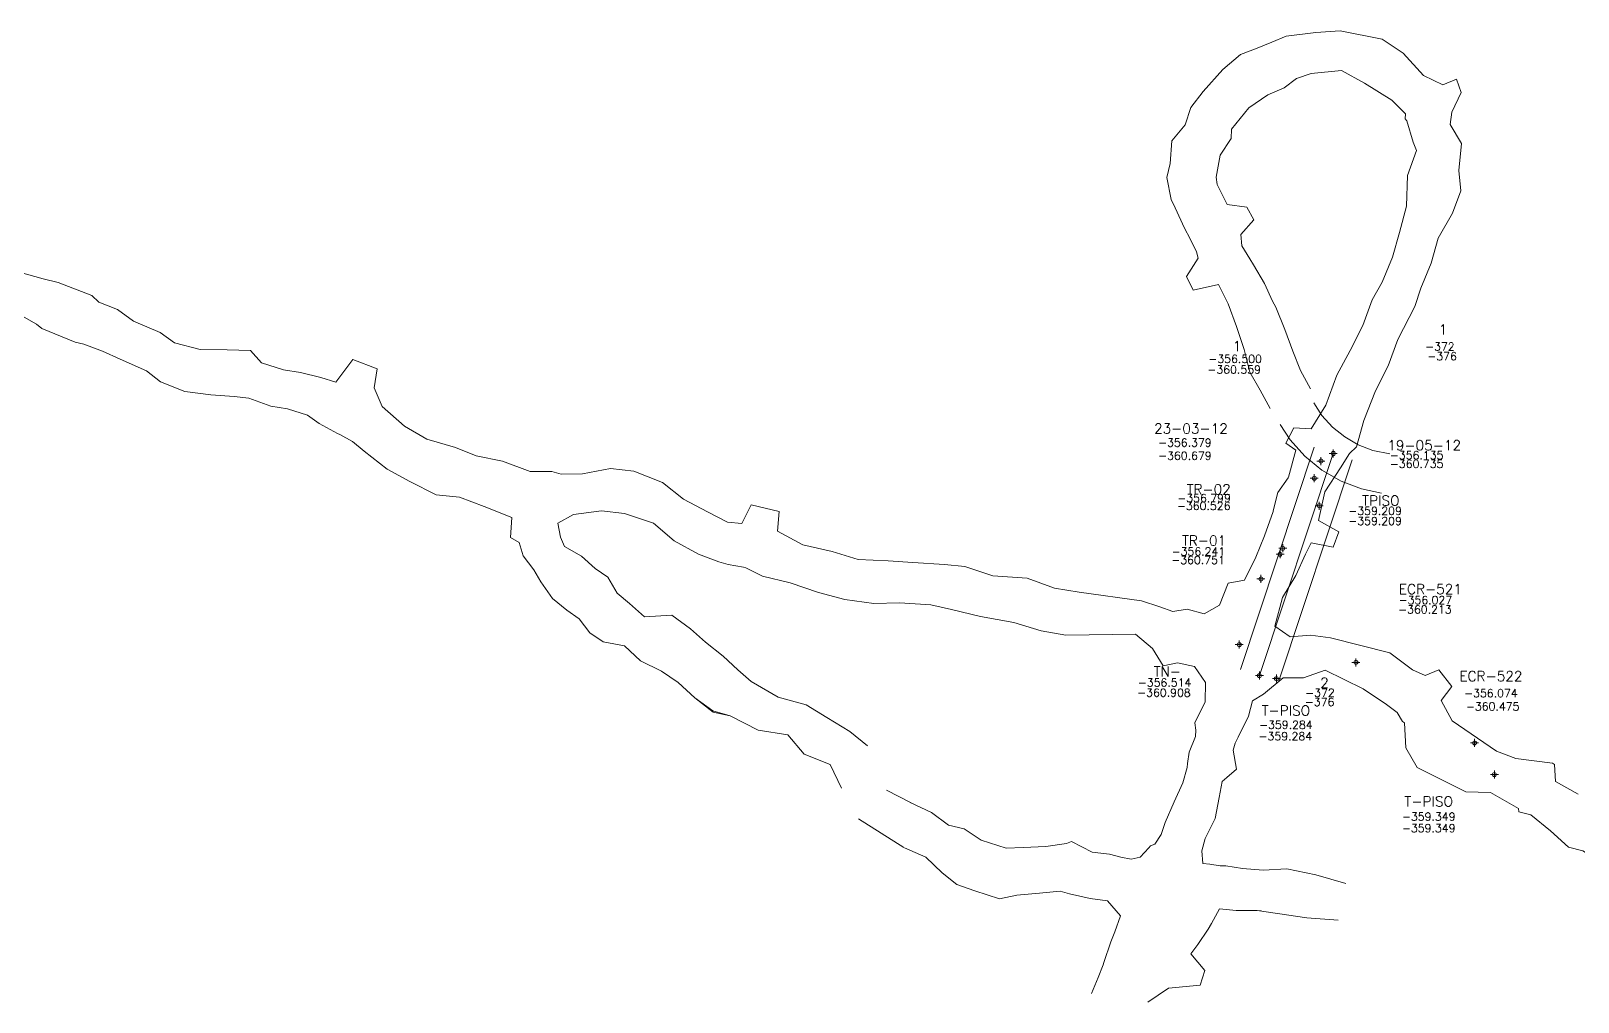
# Model space of a CAD drawing. Extents: x 0 to 99091, y -1812 to 13278.
# Drawn here: x 9378.2 to 9571.6, y 10129 to 10250.3 of the extents above; entities that cross this region are included whole.
import ezdxf
from ezdxf.enums import TextEntityAlignment as Align

# ---------------------------------------------------------------- set-up
doc = ezdxf.new("R2010")
doc.units = 0
doc.header["$MEASUREMENT"] = 0
doc.header["$PDMODE"] = 34
doc.header["$PDSIZE"] = 0.5
for name, color, linetype in [('F-440-9081-E-SCR', 154, 'Continuous'), ('F-440-9081-E-SEC-FIC', 154, 'Continuous'), ('F-440-9085-W-SCR-FIC', 6, 'Continuous'), ('F-440-9493-E-SCR', 1, 'Continuous'), ('R-370-9044-S-SCR', 86, 'Continuous')]:
    doc.layers.add(name, color=color, linetype=linetype)
doc.styles.add('ROMAND', font='ROMAND.SHX')
doc.styles.add('ROMANS', font='ROMANS.SHX', dxfattribs={"width": 2.5})

# ---------------------------------------------------------------- blocks, each defined once
blk = doc.blocks.new('F2')
at = {"lineweight": 0}
blk.add_point((0, 0), dxfattribs=at)
at = {"lineweight": 0, "style": 'ROMAND'}
for tag, height, p in [('NOMBRE', 1.25, (0.2, 6.62)), ('CIELO', 1, (0.14, 4.62)), ('PISO', 1, (0.14, 3.25))]:
    blk.add_attdef(tag, text='', height=height, dxfattribs=at).set_placement(p, align=Align.CENTER)
at = {"lineweight": 0, "style": 'ROMANS', "flags": 1}
for tag, p in [('LOCALIZACION', (-0.07, -4.93)), ('MINA', (-0.07, -3.26)), ('ESTRUCTURA', (-0.07, -6.62)), ('NIVEL', (-0.07, -8.29)), ('OBRA', (-0.07, -10.12)), ('FECHA', (-0.07, -11.79)), ('ATRAS', (-0.07, -13.48)), ('TOPOGRAFO', (2.67, -15.3))]:
    blk.add_attdef(tag, text='', height=1.25, dxfattribs=at).set_placement(p, align=Align.CENTER)

msp = doc.modelspace()

# ---------------------------------------------------------------- linework, layer by layer
at = {"color": 3, "linetype": 'Continuous', "lineweight": 0, "ltscale": 5, "flags": 128}
for points in [[(9548.0291, 10197.43741), (9545.92176, 10197.87663), (9544.09694, 10198.57401), (9542.39821, 10199.55661), (9540.87236, 10200.78995), (9539.55905, 10202.24826), (9538.53289, 10203.82267), (9538.53289, 10203.82267)], [(9547.0089, 10192.54259), (9544.51024, 10193.06337), (9541.93906, 10194.04599), (9539.55779, 10195.42339), (9537.42164, 10197.15005), (9535.58295, 10199.19174), (9534.34407, 10201.0925)]]:
    msp.add_lwpolyline(points, dxfattribs=at)
at = {"color": 0, "linetype": 'Continuous', "lineweight": 0, "ltscale": 5, "flags": 128}
for points in [[(9529.36778, 10170.52903), (9538.59778, 10198.27903)], [(9534.11222, 10168.95097), (9543.34222, 10196.70097)]]:
    msp.add_lwpolyline(points, dxfattribs=at)
at = {"color": 0, "linetype": 'Continuous', "lineweight": 0, "ltscale": 5, "elevation": -372, "flags": 128}
msp.add_lwpolyline([(9531.74, 10169.74), (9540.97, 10197.49)], dxfattribs=at)
at = {"color": 6, "linetype": 'Continuous', "lineweight": 0, "flags": 128}
for points in [[(9488.19965, 10153.86014), (9485.13541, 10155.43397)], [(9487.32418, 10148.26436), (9481.63332, 10151.84921)]]:
    msp.add_lwpolyline(points, dxfattribs=at)
at = {"layer": 'F-440-9081-E-SCR', "color": 154, "linetype": 'Continuous', "lineweight": 0}
for points in [[(9540.60933, 10174.46933, -355.42655), (9538.1268, 10174.77939, -356.35632), (9535.56251, 10174.59618, -356.58608), (9533.65442, 10175.92604, -356.81109)], [(9540.60933, 10174.46933, -360.52655), (9538.1268, 10174.77939, -360.45632), (9535.56251, 10174.59618, -360.58608), (9533.65442, 10175.92604, -360.71109)], [(9571.55801, 10154.91849, -360.82321), (9568.75943, 10156.52023, -361.07385), (9568.60105, 10158.64024, -360.95225), (9568.36121, 10158.82039, -360.94762), (9563.78198, 10159.38331, -360.58592), (9561.36288, 10160.32483, -360.34735), (9555.82617, 10164.10824, -360.244), (9554.46818, 10166.629, -360.20389), (9555.77754, 10168.39401, -360.17304), (9554.17807, 10170.47859, -360.16841), (9552.45072, 10169.77017, -370.9499), (9550.85137, 10170.47117, -370.92368), (9548.05318, 10172.57288, -360.26968), (9540.60933, 10174.46933, -360.52655)], [(9571.55801, 10154.91849, -356.82321), (9568.75943, 10156.52023, -358.07385), (9568.60105, 10158.64024, -356.65225), (9568.36121, 10158.82039, -356.64762), (9563.78198, 10159.38331, -355.98592), (9561.36288, 10160.32483, -355.64735), (9555.82617, 10164.10824, -355.644), (9554.46818, 10166.629, -355.90389), (9555.77775, 10168.39393, -355.77304), (9554.17807, 10170.47859, -355.76841), (9552.45072, 10169.77017, -354.8499), (9550.85137, 10170.47117, -355.42368), (9548.05318, 10172.57288, -355.76968), (9540.60933, 10174.46933, -355.42655)], [(9539.93899, 10170.4245, -355.42655), (9537.24391, 10169.45205, -356.35632), (9534.71233, 10169.46615, -356.58608), (9532.24834, 10167.44177, -356.81109)], [(9539.93899, 10170.4245, -360.52655), (9537.24391, 10169.45205, -360.45632), (9534.71233, 10169.46615, -360.58608), (9532.24834, 10167.44177, -360.71109)], [(9570.35309, 10148.31955, -356.96949), (9568.13481, 10150.36089, -356.82321), (9565.63652, 10152.36242, -358.07385), (9564.1569, 10152.72335, -356.65225), (9564.09722, 10153.14338, -356.64762), (9560.59901, 10155.14554, -355.98592), (9557.51929, 10155.20753, -355.64735), (9551.44207, 10158.27131, -355.644), (9550.02403, 10160.71212, -355.90389), (9549.86641, 10163.83209, -355.77304), (9549.62657, 10164.01223, -355.76841), (9548.96747, 10165.13261, -354.8499), (9547.60834, 10166.15344, -355.42368), (9544.69004, 10168.09524, -355.76968), (9539.93899, 10170.4245, -355.42655)], [(9570.35309, 10148.31955, -360.66949), (9568.13481, 10150.36089, -360.82321), (9565.63652, 10152.36242, -361.07385), (9564.1569, 10152.72335, -360.95225), (9564.09722, 10153.14338, -360.94762), (9560.59901, 10155.14554, -360.58592), (9557.51929, 10155.20753, -360.34735), (9551.44207, 10158.27131, -360.244), (9550.02403, 10160.71212, -360.20389), (9549.86641, 10163.83209, -360.17304), (9549.62657, 10164.01223, -360.16841), (9548.96747, 10165.13261, -370.9499), (9547.60834, 10166.15344, -370.92368), (9544.69004, 10168.09524, -360.26968), (9539.93899, 10170.4245, -360.52655)], [(9586.52738, 10143.96211, -360.78421), (9583.41891, 10142.39262, -360.61979), (9580.41643, 10143.51346, -360.72608), (9577.17107, 10145.0712, -360.92066), (9574.4734, 10146.38453, -360.83281), (9572.17182, 10147.84962, -360.85375), (9570.35309, 10148.31955, -360.66949)], [(9586.52738, 10143.96211, -355.78421), (9583.41891, 10142.39262, -355.81979), (9580.41643, 10143.51346, -355.42608), (9577.17107, 10145.0712, -356.02066), (9574.4734, 10146.38453, -356.03281), (9572.17182, 10147.84962, -356.35375), (9570.35309, 10148.31955, -356.96949)]]:
    msp.add_polyline3d(points, dxfattribs=at)
at = {"layer": 'F-440-9085-W-SCR-FIC', "color": 6, "linetype": 'Continuous', "lineweight": 0}
for points in [[(9488.10935, 10153.88187, -354.4146), (9490.7702, 10152.62891, -354.11747), (9492.88371, 10151.04364, -354.01984), (9494.84132, 10150.58784, -354.32189), (9496.98057, 10149.2009, -354.22426), (9500.0767, 10148.19395, -354.32755)], [(9488.10935, 10153.88187, -359.0146), (9490.7702, 10152.62891, -358.91747), (9492.88371, 10151.04364, -358.91984), (9494.84132, 10150.58784, -358.82189), (9496.98057, 10149.2009, -358.82426), (9500.0767, 10148.19395, -358.62755)], [(9487.37558, 10148.2293, -354.4146), (9490.04929, 10147.0755, -354.11747), (9492.11131, 10145.09356, -354.01984), (9493.94019, 10143.64608, -354.32189), (9496.15668, 10142.85416, -354.22426), (9499.25282, 10141.84721, -354.32755)], [(9487.37558, 10148.2293, -359.0146), (9490.04929, 10147.0755, -358.91747), (9492.11131, 10145.09356, -358.91984), (9493.94019, 10143.64608, -358.82189), (9496.15668, 10142.85416, -358.82426), (9499.25282, 10141.84721, -358.62755)], [(9500.0767, 10148.19395, -354.32755), (9502.2125, 10148.27367, -353.12206), (9505.05324, 10148.40053, -353.18607), (9507.62302, 10148.76517, -353.54323)], [(9500.0767, 10148.19395, -358.62755), (9502.2125, 10148.27367, -358.72206), (9505.05324, 10148.40053, -358.98607), (9507.62302, 10148.76517, -359.04323)], [(9507.62302, 10148.76517, -359.04323), (9508.27386, 10149.01144, -358.59879), (9510.82358, 10147.68236, -358.67213), (9513.00014, 10147.4234, -360.29926)], [(9507.62302, 10148.76517, -353.54323), (9508.27386, 10149.01144, -353.19879), (9510.82358, 10147.68236, -353.47213), (9513.00014, 10147.4234, -355.89926)], [(9513.00014, 10147.4234, -355.89926), (9514.43037, 10147.06282, -357.2737), (9515.7045, 10146.8089, -357.72876), (9516.83937, 10147.06131, -358.86443), (9517.93201, 10148.21629, -359.64041), (9518.12926, 10148.48372, -355.05271)], [(9513.00014, 10147.4234, -360.29926), (9514.43037, 10147.06282, -361.5737), (9515.7045, 10146.8089, -362.62876), (9516.83937, 10147.06131, -363.56443), (9517.93201, 10148.21629, -364.34041), (9518.12926, 10148.48372, -359.15271)], [(9532.21731, 10145.46114, -359.48343), (9529.62212, 10145.65437, -359.31719), (9527.55034, 10145.97013, -359.28292), (9526.84468, 10145.97652, -359.13817), (9525.56215, 10146.172, -359.05505), (9524.67977, 10146.27913, -359.17578)], [(9542.54372, 10143.77965, -354.31568), (9538.78884, 10144.8647, -354.76215), (9535.16873, 10145.61541, -355.1165), (9532.21731, 10145.46114, -355.08343)], [(9542.54372, 10143.77965, -359.01568), (9538.78884, 10144.8647, -359.96215), (9535.16873, 10145.61541, -359.9165), (9532.21731, 10145.46114, -359.48343)], [(9499.25282, 10141.84721, -354.32755), (9501.42205, 10142.32597, -353.12206), (9504.27596, 10142.55196, -353.18607), (9506.83257, 10142.81746, -353.54323)], [(9499.25282, 10141.84721, -358.62755), (9501.42205, 10142.32597, -358.72206), (9504.27596, 10142.55196, -358.98607), (9506.83257, 10142.81746, -359.04323)], [(9506.83257, 10142.81746, -359.04323), (9508.02263, 10142.48627, -358.59879), (9510.60043, 10141.88665, -358.67213), (9512.75575, 10141.62855, -360.29926)], [(9506.83257, 10142.81746, -353.54323), (9508.02263, 10142.48627, -353.19879), (9510.60043, 10141.88665, -353.47213), (9512.75575, 10141.62855, -355.89926)], [(9512.75575, 10141.62855, -355.89926), (9514.37489, 10139.72955, -353.36137)], [(9512.75575, 10141.62855, -360.29926), (9514.37489, 10139.72955, -358.06137)], [(9517.79199, 10128.96853, -352.71079), (9520.37984, 10130.68222, -352.96826), (9524.33664, 10131.07914, -353.17669), (9524.91033, 10132.91764, -353.21347), (9523.15891, 10134.97695, -353.34451), (9524.04538, 10136.1469, -353.1039), (9525.34808, 10138.05652, -353.36137), (9525.76432, 10138.7962, -353.45945), (9525.76432, 10138.7962, -353.45945), (9526.73672, 10140.63178, -354.88292)], [(9517.79199, 10128.96853, -356.71079), (9520.37984, 10130.68222, -357.06826), (9524.33664, 10131.07914, -357.27669), (9524.91057, 10132.91746, -357.31347), (9523.15891, 10134.97695, -357.84451), (9524.04538, 10136.1469, -357.8039), (9525.34808, 10138.05652, -358.06137), (9525.76432, 10138.7962, -358.15945), (9525.76432, 10138.7962, -358.15945), (9526.73672, 10140.63178, -359.28292)], [(9531.44889, 10140.41936, -355.08343), (9528.82356, 10140.41487, -354.71719), (9526.73672, 10140.63178, -354.88292)], [(9531.93846, 10140.3724, -359.51489), (9531.44889, 10140.41936, -359.48343), (9528.82356, 10140.41487, -359.31719), (9526.73672, 10140.63178, -359.28292)], [(9510.7731, 10130.03867, -356.71079), (9511.58152, 10132.02366, -357.06826), (9512.23125, 10133.63127, -357.27669), (9512.27612, 10133.9256, -357.31347), (9513.17429, 10136.49926, -357.84451), (9513.66533, 10137.72949, -357.8039), (9514.37489, 10139.72955, -358.06137)], [(9510.7731, 10130.03867, -352.71079), (9511.58152, 10132.02366, -352.96826), (9512.23125, 10133.63127, -353.17669), (9512.27612, 10133.9256, -353.21347), (9513.17429, 10136.49926, -353.34451), (9513.66533, 10137.72949, -353.1039), (9514.37489, 10139.72955, -353.36137)], [(9541.58938, 10139.17757, -359.01568), (9537.67206, 10139.47927, -359.96215), (9534.01133, 10140.03415, -359.9165), (9531.44889, 10140.41936, -359.48343)], [(9541.58938, 10139.17757, -354.31568), (9537.67206, 10139.47927, -354.76215), (9534.01133, 10140.03415, -355.1165), (9531.44889, 10140.41936, -355.08343)]]:
    msp.add_polyline3d(points, dxfattribs=at)
at = {"layer": 'F-440-9493-E-SCR', "color": 1, "linetype": 'Continuous', "lineweight": 0}
for points in [[(9381.63463, 10218.85799, -354.99755), (9379.73659, 10219.298, -355.52228), (9376.92599, 10220.11412, -355.15549), (9374.4292, 10221.69279, -355.39331), (9372.05776, 10222.74775, -355.43573), (9368.73807, 10223.5374, -355.65742), (9365.67164, 10223.98673, -355.98602), (9362.07906, 10223.60354, -355.60541), (9357.92196, 10223.50521, -355.21098), (9354.23046, 10223.13652, -354.92807)], [(9381.63463, 10218.85799, -360.09755), (9379.73659, 10219.298, -360.02228), (9376.92599, 10220.11412, -360.15549), (9374.4292, 10221.69279, -360.29331), (9372.05776, 10222.74775, -360.23573), (9368.73807, 10223.5374, -360.25742), (9365.67164, 10223.98673, -360.28602), (9362.07906, 10223.60354, -360.10541), (9357.92196, 10223.50521, -360.01098), (9354.23046, 10223.13652, -359.92807)], [(9379.57863, 10213.11492, -354.99755), (9378.91019, 10213.65823, -355.52228), (9376.20107, 10215.16695, -355.15549), (9373.5883, 10215.95407, -355.39331), (9371.27485, 10217.40481, -355.43573), (9367.98416, 10218.39234, -355.65742), (9364.85974, 10218.44589, -355.98602), (9361.28165, 10218.16165, -355.60541), (9357.08106, 10217.76649, -355.21098), (9354.30526, 10217.90037, -355.2229)], [(9379.57863, 10213.11492, -360.09755), (9378.91019, 10213.65823, -360.02228), (9376.20107, 10215.16695, -360.15549), (9373.5883, 10215.95407, -360.29331), (9371.27485, 10217.40481, -360.23573), (9367.98416, 10218.39234, -360.25742), (9364.85974, 10218.44589, -360.28602), (9361.28165, 10218.16165, -360.10541), (9357.08106, 10217.76649, -360.01098), (9354.30526, 10217.90037, -360.0229)], [(9416.33459, 10206.41513, -356.38499), (9414.45875, 10207.00088, -356.21887), (9411.90977, 10207.59476, -356.12474), (9409.79784, 10207.92597, -355.82947), (9407.03382, 10208.80925, -355.23601), (9405.6762, 10210.35743, -355.44007), (9402.7367, 10210.45382, -355.24638), (9399.35319, 10210.49674, -354.85359), (9396.14518, 10211.32655, -355.46103), (9394.37029, 10212.59924, -355.56577), (9391.04835, 10214.00091, -355.37388), (9389.02472, 10215.46886, -355.77929), (9386.70472, 10216.40563, -355.98493), (9385.83761, 10217.24713, -355.58741), (9381.63463, 10218.85799, -354.99755)], [(9416.33459, 10206.41513, -360.48499), (9414.45875, 10207.00088, -360.21887), (9411.90977, 10207.59476, -360.22474), (9409.79784, 10207.92597, -360.32947), (9407.03382, 10208.80925, -360.23601), (9405.6762, 10210.35743, -360.34007), (9402.7367, 10210.45382, -360.24638), (9399.35319, 10210.49674, -360.15359), (9396.14518, 10211.32655, -360.06103), (9394.37029, 10212.59924, -360.06577), (9391.04835, 10214.00091, -360.17388), (9389.02472, 10215.46886, -360.17929), (9386.70472, 10216.40563, -360.18493), (9385.83761, 10217.24713, -360.18741), (9381.63463, 10218.85799, -360.09755)], [(9414.2465, 10201.21899, -356.38499), (9412.77351, 10202.29345, -356.21887), (9410.29194, 10203.07562, -356.12474), (9408.18, 10203.40683, -355.82947), (9405.4497, 10204.38426, -355.23601), (9403.62021, 10204.61435, -355.44007), (9400.71441, 10204.8049, -355.24638), (9397.46572, 10205.22441, -354.85359), (9394.39253, 10206.43081, -355.46103), (9392.65134, 10207.79765, -355.56577), (9389.36311, 10209.29347, -355.37388), (9387.17096, 10210.29068, -355.77929), (9384.81724, 10211.1333, -355.98493), (9383.74791, 10211.40991, -355.58741), (9379.57863, 10213.11492, -354.99755)], [(9414.2465, 10201.21899, -360.48499), (9412.77351, 10202.29345, -360.21887), (9410.29194, 10203.07562, -360.22474), (9408.18, 10203.40683, -360.32947), (9405.4497, 10204.38426, -360.23601), (9403.62021, 10204.61435, -360.34007), (9400.71441, 10204.8049, -360.24638), (9397.46572, 10205.22441, -360.15359), (9394.39253, 10206.43081, -360.06103), (9392.65134, 10207.79765, -360.06577), (9389.36311, 10209.29347, -360.17388), (9387.17096, 10210.29068, -360.17929), (9384.81724, 10211.1333, -360.18493), (9383.74791, 10211.40991, -360.18741), (9379.57863, 10213.11492, -360.09755)], [(9447.14097, 10194.94312, -360.96245), (9447.14097, 10194.94312, -360.96245), (9444.46481, 10194.89531, -361.01475), (9443.59251, 10195.13808, -361.00202), (9443.31418, 10195.24993, -360.99778), (9440.62183, 10195.25414, -360.86244), (9437.15172, 10196.54085, -360.81014), (9433.86629, 10197.21448, -360.76348), (9431.26848, 10198.25842, -360.7239), (9427.68651, 10199.26677, -360.5716), (9424.90403, 10200.92378, -360.72636), (9422.10421, 10203.34217, -360.67688), (9421.10537, 10205.68347, -360.65143), (9421.49975, 10208.05401, -360.62599), (9418.46473, 10209.22398, -360.62175), (9416.33459, 10206.41513, -360.48499)], [(9447.14097, 10194.94312, -356.76245), (9447.14097, 10194.94312, -356.76245), (9444.46481, 10194.89531, -356.51475), (9443.59251, 10195.13808, -356.60202), (9443.31418, 10195.24993, -356.59778), (9440.62183, 10195.25414, -356.56244), (9437.15172, 10196.54085, -356.31014), (9433.86629, 10197.21448, -355.96348), (9431.26848, 10198.25842, -356.2239), (9427.68651, 10199.26677, -356.4716), (9424.90403, 10200.92378, -356.52636), (9422.10421, 10203.34217, -356.47688), (9421.10537, 10205.68347, -356.25143), (9421.49975, 10208.05401, -355.92599), (9418.46473, 10209.22385, -355.92175), (9416.33459, 10206.41513, -356.38499)], [(9438.16313, 10186.98971, -360.99778), (9438.16313, 10186.98971, -360.99778), (9438.31001, 10189.50127, -360.86244), (9434.87719, 10190.88077, -360.81014), (9431.7782, 10192.01834, -360.76348), (9428.88209, 10192.31998, -360.7239), (9425.56113, 10193.97784, -360.5716), (9422.74136, 10195.54207, -360.72636), (9419.86697, 10197.77488, -360.67688), (9418.42067, 10199.00272, -360.65143), (9416.82523, 10199.8594, -360.62599), (9416.54689, 10199.97125, -360.62175), (9414.2465, 10201.21899, -360.48499)], [(9438.16313, 10186.98961, -356.59778), (9438.16313, 10186.98961, -356.59778), (9438.31001, 10189.50127, -356.56244), (9434.87719, 10190.88077, -356.31014), (9431.7782, 10192.01834, -355.96348), (9428.88209, 10192.31998, -356.2239), (9425.56113, 10193.97784, -356.4716), (9422.74136, 10195.54207, -356.52636), (9419.86697, 10197.77488, -356.47688), (9418.42067, 10199.00272, -356.25143), (9416.82523, 10199.8594, -355.92599), (9416.54689, 10199.97125, -355.92175), (9414.2465, 10201.21899, -356.38499)], [(9467.07845, 10188.72622, -360.48718), (9465.27304, 10188.92416, -360.76705), (9462.78534, 10190.18565, -360.8664), (9459.75433, 10191.77088, -360.8656), (9457.14474, 10193.87803, -360.86487), (9453.56112, 10195.27719, -360.96395), (9450.66409, 10195.60463, -360.96325), (9447.14097, 10194.94312, -360.96245), (9447.14097, 10194.94312, -360.96245)], [(9467.07845, 10188.72622, -356.08718), (9465.27304, 10188.92416, -356.06705), (9462.78534, 10190.18565, -356.6664), (9459.75433, 10191.77088, -356.6656), (9457.14474, 10193.87803, -356.66487), (9453.56112, 10195.27719, -356.46395), (9450.66409, 10195.60463, -357.16325), (9447.14097, 10194.94312, -356.76245), (9447.14097, 10194.94312, -356.76245)], [(9492.36558, 10183.61625, -356.66465), (9488.445, 10183.87704, -356.59768), (9485.34646, 10184.07294, -356.62376), (9481.61549, 10184.2701, -356.75505), (9478.36044, 10185.25689, -356.38461), (9474.67814, 10186.0706, -356.01721), (9474.67814, 10186.0706, -356.01721), (9471.50357, 10187.76873, -355.74806), (9471.707, 10190.22462, -356.06806), (9468.2252, 10191.09392, -356.07066), (9467.07845, 10188.72622, -356.08718)], [(9492.36558, 10183.61625, -360.76465), (9488.445, 10183.87704, -360.69768), (9485.34646, 10184.07294, -360.62376), (9481.61549, 10184.2701, -360.75505), (9478.36044, 10185.25689, -360.68461), (9474.67814, 10186.0706, -360.71721), (9474.67814, 10186.0706, -360.71721), (9471.50357, 10187.76873, -360.64806), (9471.70685, 10190.22478, -360.46806), (9468.22525, 10191.09388, -360.47066), (9467.07845, 10188.72622, -360.48718)], [(9465.36057, 10183.60676, -360.48718), (9464.18183, 10183.94226, -360.76705), (9461.62994, 10184.9107, -360.8664), (9458.62033, 10186.59362, -360.8656), (9456.03214, 10188.79845, -360.86487), (9452.40573, 10190.00224, -360.96395), (9449.5087, 10190.32968, -360.96325), (9446.02836, 10189.86354, -360.96245), (9444.07373, 10188.8007, -360.91223)], [(9465.36057, 10183.60676, -356.08718), (9464.18183, 10183.94226, -356.06705), (9461.62994, 10184.9107, -356.6664), (9458.62033, 10186.59362, -356.6656), (9456.03214, 10188.79845, -356.66487), (9452.40573, 10190.00224, -356.46395), (9449.5087, 10190.32968, -357.16325), (9446.02836, 10189.86354, -356.76245), (9444.07373, 10188.8007, -357.11223)], [(9444.91307, 10185.85532, -360.63924), (9444.38929, 10187.05929, -360.90116), (9444.07373, 10188.8007, -360.91223), (9444.07373, 10188.8007, -360.91223)], [(9444.91307, 10185.85532, -356.73924), (9444.38929, 10187.05929, -356.70116), (9444.07373, 10188.8007, -357.11223), (9444.07373, 10188.8007, -357.11223)], [(9441.92278, 10181.47946, -360.63924), (9441.08694, 10182.94089, -361.01625), (9439.74301, 10184.72431, -360.90116), (9439.24875, 10186.37592, -360.91223), (9438.16313, 10186.98971, -360.99778)], [(9441.92278, 10181.47946, -356.73924), (9441.08694, 10182.94089, -356.51625), (9439.74301, 10184.72431, -356.70116), (9439.24875, 10186.37592, -357.11223), (9438.16313, 10186.98961, -356.59778)], [(9466.54469, 10170.47735, -356.65611), (9464.73366, 10172.1896, -356.73829), (9462.53714, 10173.93285, -356.3662), (9460.64447, 10175.58958, -356.6804), (9458.30905, 10177.30663, -356.91288), (9454.89734, 10177.09456, -356.63623), (9453.00467, 10178.7513, -356.05043), (9451.46796, 10180.04366, -356.1418), (9450.30015, 10182.05289, -356.13773), (9448.73308, 10183.12376, -356.02453), (9447.00537, 10184.66776, -356.1296), (9444.91307, 10185.85532, -356.73924)], [(9466.54469, 10170.47735, -360.95611), (9464.73366, 10172.1896, -361.13829), (9462.53714, 10173.93285, -361.1662), (9460.64447, 10175.58958, -361.1804), (9458.30905, 10177.30663, -361.11288), (9454.89734, 10177.09456, -361.23623), (9453.00467, 10178.7513, -361.15043), (9451.46796, 10180.04366, -361.0418), (9450.30015, 10182.05289, -361.23773), (9448.73308, 10183.12376, -360.92453), (9447.00537, 10184.66776, -360.7296), (9444.91307, 10185.85532, -360.63924)], [(9490.67951, 10178.59159, -356.66465), (9486.75893, 10178.85238, -356.59768), (9483.56496, 10178.76387, -356.62376), (9479.92942, 10179.24545, -356.75505), (9476.64255, 10180.13743, -356.38461), (9473.08751, 10181.33035, -356.01721), (9473.08751, 10181.33035, -356.01721), (9469.62662, 10182.17524, -355.74806), (9467.54163, 10183.19132, -356.06806), (9467.25723, 10183.28676, -356.07066), (9465.36057, 10183.60676, -356.08718)], [(9490.67951, 10178.59159, -360.76465), (9486.75893, 10178.85238, -360.69768), (9483.56496, 10178.76387, -360.62376), (9479.92942, 10179.24545, -360.75505), (9476.64255, 10180.13743, -360.68461), (9473.08751, 10181.33035, -360.71721), (9473.08751, 10181.33035, -360.71721), (9469.62662, 10182.17524, -360.64806), (9467.54163, 10183.19132, -360.46806), (9467.25723, 10183.28676, -360.47066), (9465.36057, 10183.60676, -360.48718)], [(9516.9916, 10179.07475, -356.42174), (9509.19628, 10180.15397, -355.90696), (9506.11491, 10180.67812, -356.42747), (9502.7309, 10181.92227, -355.9513), (9498.42217, 10182.19438, -355.97909), (9494.91329, 10183.37215, -356.40358), (9492.36558, 10183.61625, -356.66465)], [(9516.9916, 10179.07475, -360.72174), (9509.19628, 10180.15397, -360.50696), (9506.11491, 10180.67812, -360.82747), (9502.7309, 10181.92227, -360.8513), (9498.42217, 10182.19438, -360.77909), (9494.91329, 10183.37215, -360.60358), (9492.36558, 10183.61625, -360.76465)], [(9463.45817, 10165.18848, -356.40581), (9461.17917, 10166.9881, -356.73829), (9459.09549, 10168.89648, -356.3662), (9457.03356, 10170.30552, -356.6804), (9454.41604, 10171.60975, -356.91288), (9452.41483, 10173.46177, -356.63623), (9449.73228, 10173.96262, -356.05043), (9448.08273, 10175.08985, -356.1418), (9446.74565, 10176.85139, -356.13773), (9445.17859, 10177.92226, -356.02453), (9443.39445, 10179.38371, -356.1296), (9441.92278, 10181.47946, -356.73924)], [(9463.42611, 10165.35149, -360.95611), (9461.17917, 10166.9881, -361.13829), (9459.09549, 10168.89648, -361.1662), (9457.03356, 10170.30552, -361.1804), (9454.41604, 10171.60975, -361.11288), (9452.41483, 10173.46177, -361.23623), (9449.73228, 10173.96262, -361.15043), (9448.08273, 10175.08985, -361.0418), (9446.74565, 10176.85139, -361.23773), (9445.17859, 10177.92226, -360.92453), (9443.39445, 10179.38371, -360.7296), (9441.92278, 10181.47946, -360.63924)], [(9516.24686, 10174.94131, -356.42174), (9507.55841, 10174.79885, -355.90696), (9504.47704, 10175.323, -356.42747), (9501.03454, 10176.37589, -355.9513), (9496.87204, 10177.12613, -355.97909), (9493.27542, 10178.01702, -356.40358), (9490.67951, 10178.59159, -356.66465)], [(9516.24686, 10174.94131, -360.72174), (9507.55841, 10174.79885, -360.50696), (9504.47704, 10175.323, -360.82747), (9501.03454, 10176.37589, -360.8513), (9496.87204, 10177.12613, -360.77909), (9493.27542, 10178.01702, -360.60358), (9490.67951, 10178.59159, -360.76465)], [(9516.9916, 10179.07475, -356.42174), (9519.30035, 10178.35395, -356.3101), (9520.92019, 10177.75727, -356.60186), (9522.69962, 10178.04632, -356.59362), (9524.82927, 10177.4594, -356.58295), (9526.75056, 10178.53577, -356.67471)], [(9516.9916, 10179.07475, -360.72174), (9519.30035, 10178.35395, -361.0101), (9520.92019, 10177.75727, -360.70186), (9522.69962, 10178.04632, -360.99362), (9524.82927, 10177.4594, -360.98295), (9526.75056, 10178.53577, -360.97471)], [(9516.24686, 10174.94131, -356.42174), (9518.36056, 10173.13794, -356.3101), (9519.6967, 10170.96661, -356.60186), (9521.49386, 10171.35408, -356.59362), (9523.64124, 10170.86557, -356.58295), (9525.01284, 10168.89107, -356.67471)], [(9516.24686, 10174.94131, -360.72174), (9518.36056, 10173.13794, -361.0101), (9519.6967, 10170.96661, -360.70186), (9521.49386, 10171.35408, -360.99362), (9523.64124, 10170.86557, -360.98295), (9525.01284, 10168.89107, -360.97471)], [(9482.75552, 10160.96585, -355.03637), (9480.57227, 10162.76235, -355.41378), (9477.66872, 10164.52887, -356.60777), (9475.10677, 10166.08756, -356.99071), (9471.59806, 10167.05172, -356.38747), (9468.21555, 10168.99259, -357.19529), (9466.54469, 10170.47735, -356.65611)], [(9482.75552, 10160.96585, -359.83637), (9480.57227, 10162.76235, -359.71378), (9477.66872, 10164.52887, -360.90777), (9475.10677, 10166.08756, -360.59071), (9471.59806, 10167.05172, -360.78747), (9468.21555, 10168.99259, -360.99529), (9466.54469, 10170.47735, -360.95611)], [(9479.533, 10155.66912, -359.83637), (9478.07741, 10158.66166, -359.71378), (9474.86201, 10159.91559, -360.90777), (9472.81982, 10162.32859, -360.59071), (9469.1032, 10162.95103, -360.78747), (9465.61674, 10164.72103, -360.99529), (9463.42611, 10165.35149, -360.95611)], [(9479.533, 10155.66912, -355.03637), (9478.07741, 10158.66166, -355.41378), (9474.86201, 10159.91559, -356.60777), (9472.81982, 10162.32859, -356.99071), (9469.1032, 10162.95103, -356.38747), (9465.61674, 10164.72103, -357.19529), (9463.45817, 10165.18848, -356.40581)]]:
    msp.add_polyline3d(points, dxfattribs=at)
at = {"layer": 'R-370-9044-S-SCR', "color": 86, "linetype": 'Continuous', "lineweight": 0, "flags": 128}
for elevation in [-369.20222, -373.50222]:
    msp.add_lwpolyline([(9520.72922, 10229.22074), (9521.19228, 10228.17509)], dxfattribs=dict(at, elevation=elevation))
at = {"layer": 'R-370-9044-S-SCR', "color": 86, "linetype": 'Continuous', "lineweight": 0}
for points in [[(9524.72492, 10242.71824, -367.5336), (9524.72492, 10242.71824, -367.5336), (9527.16101, 10245.46065, -369.63231), (9529.38924, 10247.33219, -368.8222), (9531.44766, 10248.12247, -367.99857), (9533.29538, 10248.89084, -367.14656), (9535.0658, 10249.60685, -366.43036), (9538.80213, 10250.08425, -365.24119), (9541.82202, 10250.27292, -364.68958)], [(9524.72492, 10242.71824, -372.1336), (9524.72492, 10242.71824, -372.1336), (9527.16101, 10245.46065, -374.03231), (9529.38924, 10247.33219, -372.9222), (9531.44766, 10248.12247, -372.09857), (9533.29538, 10248.89084, -371.34656), (9535.0658, 10249.60685, -370.53036), (9538.80213, 10250.08425, -369.44119), (9541.82202, 10250.27292, -368.78958)], [(9541.82202, 10250.27292, -364.68958), (9547.07509, 10249.25242, -364.41157), (9549.69194, 10247.50143, -364.01814), (9552.24173, 10244.69244, -363.84646), (9554.65173, 10243.53623, -363.21172), (9556.38029, 10244.24312, -363.06281), (9556.93672, 10242.56641, -363.03347), (9555.77119, 10240.12504, -363.17916), (9555.57017, 10238.58621, -363.07157), (9556.97599, 10236.2285, -362.70509)], [(9541.82202, 10250.27292, -368.78958), (9547.07509, 10249.25242, -368.61157), (9549.69194, 10247.50143, -368.51814), (9552.24173, 10244.69244, -367.94646), (9554.65173, 10243.53623, -367.81172), (9556.38029, 10244.24312, -367.46281), (9556.93672, 10242.56638, -367.43347), (9555.77119, 10240.12504, -367.17916), (9555.57017, 10238.58621, -367.27157), (9556.97599, 10236.2285, -366.40509)], [(9528.26866, 10237.99793, -370.78566), (9528.26866, 10237.99793, -370.78566), (9530.41356, 10240.65848, -369.63231), (9532.81003, 10242.28162, -368.8222), (9534.81237, 10243.15471, -367.99857), (9536.3797, 10244.33705, -367.14656), (9538.2062, 10244.97026, -366.43036), (9542.01092, 10245.33908, -364.41157), (9542.01092, 10245.33908, -364.41157)], [(9528.26866, 10237.99793, -375.38566), (9528.26866, 10237.99793, -375.38566), (9530.41356, 10240.65848, -374.03231), (9532.81003, 10242.28162, -372.9222), (9534.81237, 10243.15471, -372.09857), (9536.3797, 10244.33705, -371.34656), (9538.2062, 10244.97026, -370.53036), (9542.01092, 10245.33908, -368.61157), (9542.01092, 10245.33908, -368.61157)], [(9542.01092, 10245.33908, -364.41157), (9542.01092, 10245.33908, -364.41157), (9544.86516, 10243.77153, -364.01814), (9548.28535, 10241.63514, -363.84646), (9549.9832, 10239.92862, -363.21172), (9549.97095, 10239.2903, -363.06281), (9550.15351, 10239.05405, -363.03347), (9550.94441, 10236.39514, -363.17916), (9551.3764, 10235.34547, -363.07157), (9550.25618, 10232.21592, -363.19552)], [(9542.01092, 10245.33908, -368.61157), (9542.01092, 10245.33908, -368.61157), (9544.86516, 10243.77153, -368.51814), (9548.28535, 10241.63514, -367.94646), (9549.9832, 10239.92862, -367.81172), (9549.97095, 10239.2903, -367.46281), (9550.15351, 10239.05405, -367.43347), (9550.94441, 10236.39514, -367.17916), (9551.3764, 10235.34547, -367.27157), (9550.25618, 10232.21592, -367.09552)], [(9520.72922, 10229.22074, -369.20222), (9520.18617, 10231.96607, -369.27324), (9520.59678, 10233.70541, -368.83637), (9520.80934, 10236.5372, -369.26791), (9522.44354, 10238.53462, -368.55209), (9523.18661, 10240.69245, -368.04942), (9524.72492, 10242.71824, -367.5336)], [(9520.72922, 10229.22074, -373.50222), (9520.18617, 10231.96607, -373.37324), (9520.59678, 10233.70541, -373.23637), (9520.80934, 10236.5372, -372.96791), (9522.44354, 10238.53462, -372.75209), (9523.18661, 10240.69245, -372.44942), (9524.72492, 10242.71824, -372.1336)], [(9526.43896, 10231.08583, -369.3087), (9526.43896, 10231.08583, -369.3087), (9526.34998, 10232.00228, -368.83637), (9526.8502, 10234.74891, -369.26791), (9528.19674, 10236.83148, -368.55209), (9528.26866, 10237.99793, -370.78566), (9528.26866, 10237.99793, -370.78566)], [(9526.43896, 10231.08583, -373.5087), (9526.43896, 10231.08583, -373.5087), (9526.34998, 10232.00228, -373.23637), (9526.8502, 10234.74891, -372.96791), (9528.19674, 10236.83148, -372.75209), (9528.26866, 10237.99793, -375.38566), (9528.26866, 10237.99793, -375.38566)], [(9556.97599, 10236.2285, -362.70509), (9556.66994, 10232.84836, -362.72053), (9556.89282, 10230.2956, -362.3113), (9555.86976, 10227.52713, -361.8686), (9554.08039, 10224.37005, -361.88404), (9553.21065, 10221.27621, -360.91623), (9551.93054, 10218.14331, -360.64004), (9551.17935, 10215.8378, -360.73918)], [(9556.97599, 10236.2285, -366.40509), (9556.66994, 10232.84836, -366.32053), (9556.89282, 10230.2956, -366.2113), (9555.86976, 10227.52713, -365.8686), (9554.08039, 10224.37005, -365.48404), (9553.21065, 10221.27621, -364.81623), (9551.93054, 10218.14331, -364.84004), (9551.17935, 10215.8378, -364.53918)], [(9550.25618, 10232.21592, -363.19552), (9550.13424, 10228.38962, -361.8686), (9549.23487, 10225.0987, -361.88404), (9548.36513, 10222.00486, -360.91623), (9547.08502, 10218.87196, -360.64004), (9545.83274, 10216.67821, -360.19613)], [(9550.25618, 10232.21592, -367.09552), (9550.13424, 10228.38962, -365.8686), (9549.23487, 10225.0987, -365.48404), (9548.36513, 10222.00486, -364.81623), (9547.08502, 10218.87196, -364.84004), (9545.83274, 10216.67821, -364.29613)], [(9533.80698, 10215.77003, -370.5054), (9533.80698, 10215.77003, -370.5054), (9533.36788, 10216.53492, -370.29522), (9532.37953, 10218.72871, -369.99288), (9530.98345, 10221.03906, -370.17775), (9530.54724, 10221.82534, -369.93937), (9529.5389, 10223.43677, -369.95836), (9529.43348, 10224.86359, -369.50292), (9531.05696, 10226.67829, -369.46881), (9530.18454, 10228.25086, -369.39206), (9527.70862, 10228.59109, -369.52809), (9526.43896, 10231.08583, -369.3087)], [(9533.80698, 10215.77003, -374.7054), (9533.80698, 10215.77003, -374.7054), (9533.36788, 10216.53492, -374.49522), (9532.37953, 10218.72871, -374.39288), (9530.98345, 10221.03906, -374.17775), (9530.54724, 10221.82534, -374.13937), (9529.5389, 10223.43677, -374.05836), (9529.43348, 10224.86359, -374.10292), (9531.05696, 10226.67829, -374.16881), (9530.18454, 10228.25086, -373.79206), (9527.70862, 10228.59109, -373.82809), (9526.43896, 10231.08583, -373.5087)], [(9528.86384, 10213.35853, -370.5054), (9528.86384, 10213.35853, -370.5054), (9528.86384, 10213.35853, -370.5054), (9527.83241, 10216.20608, -369.99288), (9526.61122, 10218.61345, -370.17775), (9523.46422, 10217.89585, -369.93937), (9522.63077, 10219.6043, -369.95836), (9524.09936, 10221.90434, -369.50292), (9523.8865, 10222.70029, -369.46881), (9523.10152, 10224.32137, -369.39206), (9522.3745, 10225.63185, -369.52809), (9521.19228, 10228.17509, -369.3087)], [(9528.86384, 10213.35853, -374.7054), (9528.86384, 10213.35853, -374.7054), (9528.86384, 10213.35853, -374.7054), (9527.83241, 10216.20608, -374.39288), (9526.61122, 10218.61345, -374.17775), (9523.46422, 10217.89585, -374.13937), (9522.63077, 10219.6043, -374.05836), (9524.09936, 10221.90434, -374.10292), (9523.8865, 10222.70029, -374.16881), (9523.10152, 10224.32137, -373.79206), (9522.3745, 10225.63185, -373.82809), (9521.19228, 10228.17509, -373.5087)], [(9545.83274, 10216.67821, -360.19613), (9544.66541, 10213.48855, -359.21338), (9543.0896, 10210.35463, -359.42526), (9541.42092, 10207.25784, -359.33714), (9540.03121, 10203.51184, -359.12214), (9538.21389, 10200.58201, -357.93939), (9536.04858, 10200.69549, -358.08026), (9535.05034, 10198.79264, -358.02425)], [(9545.83274, 10216.67821, -364.29613), (9544.66541, 10213.48855, -364.01338), (9543.0896, 10210.35463, -363.22526), (9541.42092, 10207.25784, -363.03714), (9540.03121, 10203.51184, -362.82214), (9538.21389, 10200.58201, -362.63939), (9536.05719, 10200.69549, -362.58026), (9535.05034, 10198.79264, -362.55701)], [(9538.10965, 10205.58187, -372.32724), (9536.88563, 10207.86282, -371.96446), (9535.93124, 10210.27531, -371.50169), (9534.93586, 10212.99988, -370.9086), (9533.80698, 10215.77003, -370.5054)], [(9538.10965, 10205.58187, -375.82724), (9536.88563, 10207.86282, -375.66446), (9535.93124, 10210.27531, -375.30169), (9534.93586, 10212.99988, -374.9086), (9533.80698, 10215.77003, -374.7054)], [(9551.17935, 10215.8378, -360.73918), (9549.02965, 10211.74401, -359.21338), (9547.82526, 10208.46162, -359.42526), (9546.24944, 10205.32771, -359.33714), (9544.76688, 10201.61883, -359.12214), (9543.87812, 10198.31782, -357.93939), (9543.00613, 10197.48346, -358.08026), (9541.85636, 10195.68478, -357.56739), (9539.90912, 10192.69933, -357.47927), (9539.13195, 10189.13864, -357.88577), (9541.67652, 10187.69133, -358.06427), (9540.9407, 10185.78392, -356.34806)], [(9551.17935, 10215.8378, -364.53918), (9549.02965, 10211.74401, -364.01338), (9547.82526, 10208.46162, -363.22526), (9546.24944, 10205.32771, -363.03714), (9544.76688, 10201.61883, -362.82214), (9543.87812, 10198.31782, -362.63939), (9543.00613, 10197.48346, -362.58026), (9541.85636, 10195.68478, -362.36739), (9539.90912, 10192.69933, -361.97927), (9539.13195, 10189.13864, -361.98577), (9541.67652, 10187.69133, -361.96427), (9540.93844, 10185.78474, -360.73128)], [(9533.07663, 10203.12653, -372.32724), (9531.85261, 10205.40748, -371.96446), (9530.53872, 10207.64458, -371.50169), (9529.81296, 10210.50069, -370.9086), (9528.86384, 10213.35853, -370.5054)], [(9533.07663, 10203.12653, -375.82724), (9531.85261, 10205.40748, -375.66446), (9530.53872, 10207.64458, -375.30169), (9529.81296, 10210.50069, -374.9086), (9528.86384, 10213.35853, -374.7054)], [(9535.05034, 10198.79264, -358.02425), (9536.28499, 10197.91185, -357.56739), (9535.35917, 10194.51811, -357.47927), (9535.33461, 10194.4613, -357.48626)], [(9535.05034, 10198.79264, -362.55701), (9536.28499, 10197.91185, -362.36739), (9535.35917, 10194.51811, -361.97927), (9535.33461, 10194.4613, -361.97938)], [(9535.33461, 10194.4613, -357.48626), (9534.05965, 10192.60796, -355.98661), (9533.47795, 10190.34732, -356.42023), (9533.43681, 10190.25619, -356.42169), (9532.39368, 10187.2165, -356.96847), (9531.29169, 10184.5325, -356.11085), (9529.884, 10181.6574, -356.45763)], [(9535.33461, 10194.4613, -361.97938), (9534.05965, 10192.60796, -360.78661), (9533.47795, 10190.34732, -360.72023), (9533.43681, 10190.25619, -360.72169), (9532.39368, 10187.2165, -360.66847), (9531.29169, 10184.5325, -360.91085), (9529.884, 10181.6574, -360.85763)], [(9540.9407, 10185.78392, -356.34806), (9538.22657, 10186.32685, -356.42023), (9538.22657, 10186.32685, -356.42023), (9537.49766, 10184.91228, -356.96847), (9536.30453, 10182.26944, -356.11085), (9534.62341, 10179.51778, -356.45763)], [(9540.93844, 10185.78474, -360.73128), (9538.22641, 10186.32673, -360.72023), (9538.22641, 10186.32673, -360.72023), (9537.49766, 10184.91228, -360.66847), (9536.30453, 10182.26944, -360.91085), (9534.62341, 10179.51778, -360.85763)], [(9529.884, 10181.6574, -356.45763), (9529.884, 10181.6574, -356.45763), (9527.85038, 10181.27244, -356.28396), (9526.75056, 10178.53577, -356.67471)], [(9529.884, 10181.6574, -360.85763), (9529.884, 10181.6574, -360.85763), (9527.85038, 10181.27244, -361.08396), (9526.75056, 10178.53577, -360.97471)], [(9534.62341, 10179.51778, -356.45763), (9534.62341, 10179.51778, -356.45763), (9534.62341, 10179.51778, -356.45763), (9533.65442, 10175.92604, -356.81109)], [(9534.62341, 10179.51778, -360.85763), (9534.62341, 10179.51778, -360.85763), (9534.62341, 10179.51778, -360.85763), (9533.65442, 10175.92604, -360.71109)], [(9525.01284, 10168.89107, -356.67471), (9524.94715, 10166.455, -355.69354), (9523.65739, 10163.83142, -356.14073), (9523.78609, 10162.9473, -354.79857)], [(9525.01284, 10168.89107, -360.97471), (9524.94715, 10166.455, -360.29354), (9523.65739, 10163.83142, -360.04073), (9523.78609, 10162.9473, -360.09857)], [(9532.24834, 10167.44177, -356.81109), (9530.89108, 10166.59133, -356.19893), (9530.35841, 10164.66385, -355.69354), (9529.06865, 10162.04027, -356.14073), (9528.72268, 10161.31328, -354.79857)], [(9532.24834, 10167.44177, -360.71109), (9530.89108, 10166.59133, -360.49893), (9530.35841, 10164.66385, -360.29354), (9529.06865, 10162.04027, -360.04073), (9528.72268, 10161.31328, -360.09857)], [(9523.78609, 10162.9473, -360.09857), (9523.75292, 10162.12297, -360.20264), (9522.95305, 10160.1867, -360.42645), (9522.76498, 10158.77219, -360.30899), (9522.70974, 10158.26284, -360.17555)], [(9523.78609, 10162.9473, -354.79857), (9523.75292, 10162.12297, -354.70264), (9522.95305, 10160.1867, -355.82645), (9522.76498, 10158.77219, -355.70899), (9522.70974, 10158.26284, -355.67555)], [(9528.72268, 10161.31328, -360.09857), (9528.45999, 10160.43669, -360.20264), (9528.88395, 10158.06199, -360.42645), (9527.66033, 10157.01846, -360.30899), (9527.07018, 10156.5088, -360.17555)], [(9528.72268, 10161.31328, -354.79857), (9528.45999, 10160.43669, -354.70264), (9528.88395, 10158.06199, -355.82645), (9527.66033, 10157.01846, -355.70899), (9527.07018, 10156.5088, -355.67555)], [(9522.70974, 10158.26284, -360.17555), (9522.15014, 10156.33578, -360.16021), (9521.08866, 10153.96496, -359.81027), (9519.95267, 10151.4089, -359.64879), (9519.44932, 10149.88965, -359.45652), (9518.64939, 10148.70492, -359.17578), (9518.12926, 10148.48372, -359.15271)], [(9522.70974, 10158.26284, -355.67555), (9522.15014, 10156.33578, -355.56021), (9521.08866, 10153.96496, -355.61027), (9519.95267, 10151.4089, -355.24879), (9519.44932, 10149.88965, -354.95652), (9518.64939, 10148.70492, -355.17578), (9518.12926, 10148.48372, -355.05271)], [(9527.07018, 10156.5088, -360.17555), (9526.69612, 10154.50711, -360.16021), (9526.1913, 10151.91237, -359.81027), (9524.96253, 10149.39363, -359.64879), (9524.55195, 10147.83706, -359.45652), (9524.67977, 10146.27913, -359.17578)]]:
    msp.add_polyline3d(points, dxfattribs=at)
at = {"layer": 'R-370-9044-S-SCR', "color": 6, "linetype": 'Continuous', "lineweight": 0}
msp.add_polyline3d([(9527.07018, 10156.5088, -355.67555), (9526.69612, 10154.50711, -355.56021), (9526.1913, 10151.91237, -355.61027), (9524.96253, 10149.39363, -355.24879), (9524.55195, 10147.83706, -354.95652), (9524.67977, 10146.27913, -355.17578)], dxfattribs=at)

# ---------------------------------------------------------------- block references
at = {"color": 0, "linetype": 'Continuous', "lineweight": 0}
ref = msp.add_blockref('F2', (9540.97, 10197.49, -372), dxfattribs=at)
ref.add_attrib('NOMBRE', '1', dxfattribs={"lineweight": 0, "height": 1.25, "style": 'ROMAND'}).set_placement((9554.70118, 10212.36098, -372), align=Align.CENTER)
ref.add_attrib('CIELO', '-372', dxfattribs={"lineweight": 0, "height": 1, "style": 'ROMAND'}).set_placement((9554.29768, 10210.34628, -372), align=Align.CENTER)
ref.add_attrib('PISO', '-376', dxfattribs={"lineweight": 0, "height": 1, "style": 'ROMAND'}).set_placement((9554.56668, 10209.13747, -372), align=Align.CENTER)
ref = msp.add_blockref('F2', (9531.74, 10169.74, -372), dxfattribs=at)
ref.add_attrib('NOMBRE', '2', dxfattribs={"lineweight": 0, "height": 1.25, "style": 'ROMAND'}).set_placement((9539.86679, 10168.21743, -372), align=Align.CENTER)
ref.add_attrib('CIELO', '-372', dxfattribs={"lineweight": 0, "height": 1, "style": 'ROMAND'}).set_placement((9539.30804, 10167.10146, -372), align=Align.CENTER)
ref.add_attrib('PISO', '-376', dxfattribs={"lineweight": 0, "height": 1, "style": 'ROMAND'}).set_placement((9539.26811, 10165.94566, -372), align=Align.CENTER)
at = {"layer": 'F-440-9081-E-SEC-FIC', "color": 2, "linetype": 'Continuous', "lineweight": 0}
ref = msp.add_blockref('F2', (9539.431, 10196.55, -356.5), dxfattribs=at)
ref.add_attrib('NOMBRE', '1', dxfattribs={"layer": '0', "lineweight": 0, "height": 1.25, "style": 'ROMAND'}).set_placement((9528.95008, 10210.27256, -356.5), align=Align.CENTER)
ref.add_attrib('CIELO', '-356.500', dxfattribs={"layer": '0', "lineweight": 0, "height": 1, "style": 'ROMAND'}).set_placement((9528.70629, 10208.8113, -356.5), align=Align.CENTER)
ref.add_attrib('PISO', '-360.559', dxfattribs={"layer": '0', "lineweight": 0, "height": 1, "style": 'ROMAND'}).set_placement((9528.58434, 10207.4718, -356.5), align=Align.CENTER)
ref = msp.add_blockref('F2', (9531.9278, 10181.81621, -356.37881), dxfattribs=at)
ref.add_attrib('NOMBRE', '23-03-12', dxfattribs={"layer": '0', "lineweight": 0, "height": 1.25, "style": 'ROMAND'}).set_placement((9523.18282, 10199.97682, -356.37881), align=Align.CENTER)
ref.add_attrib('CIELO', '-356.379', dxfattribs={"layer": '0', "lineweight": 0, "height": 1, "style": 'ROMAND'}).set_placement((9522.42821, 10198.34398, -356.37881), align=Align.CENTER)
ref.add_attrib('PISO', '-360.679', dxfattribs={"layer": '0', "lineweight": 0, "height": 1, "style": 'ROMAND'}).set_placement((9522.42821, 10196.71115, -356.37881), align=Align.CENTER)
ref = msp.add_blockref('F2', (9538.59848, 10194.39862, -356.13545), dxfattribs=at)
ref.add_attrib('NOMBRE', '19-05-12', dxfattribs={"layer": '0', "lineweight": 0, "height": 1.25, "style": 'ROMAND'}).set_placement((9552.33006, 10197.89059, -356.13545), align=Align.CENTER)
ref.add_attrib('CIELO', '-356.135', dxfattribs={"layer": '0', "lineweight": 0, "height": 1, "style": 'ROMAND'}).set_placement((9551.38825, 10196.76859, -356.13545), align=Align.CENTER)
ref.add_attrib('PISO', '-360.735', dxfattribs={"layer": '0', "lineweight": 0, "height": 1, "style": 'ROMAND'}).set_placement((9551.38885, 10195.69731, -356.13545), align=Align.CENTER)
ref = msp.add_blockref('F2', (9534.65046, 10185.65352, -356.79872), dxfattribs=at)
ref.add_attrib('NOMBRE', 'TR-02', dxfattribs={"layer": '0', "lineweight": 0, "height": 1.25, "style": 'ROMAND'}).set_placement((9525.40052, 10192.3877, -356.79872), align=Align.CENTER)
ref.add_attrib('CIELO', '-356.799', dxfattribs={"layer": '0', "lineweight": 0, "height": 1, "style": 'ROMAND'}).set_placement((9524.82554, 10191.41597, -356.79872), align=Align.CENTER)
ref.add_attrib('PISO', '-360.526', dxfattribs={"layer": '0', "lineweight": 0, "height": 1, "style": 'ROMAND'}).set_placement((9524.78135, 10190.44422, -356.79872), align=Align.CENTER)
ref = msp.add_blockref('F2', (9539.22121, 10190.9671, -359.20901), dxfattribs=at)
ref.add_attrib('NOMBRE', 'TPISO', dxfattribs={"layer": '0', "lineweight": 0, "height": 1.25, "style": 'ROMAND'}).set_placement((9546.91619, 10190.98404, -359.20901), align=Align.CENTER)
ref.add_attrib('CIELO', '-359.209', dxfattribs={"layer": '0', "lineweight": 0, "height": 1, "style": 'ROMAND'}).set_placement((9546.19635, 10189.81587, -359.20901), align=Align.CENTER)
ref.add_attrib('PISO', '-359.209', dxfattribs={"layer": '0', "lineweight": 0, "height": 1, "style": 'ROMAND'}).set_placement((9546.19635, 10188.55781, -359.20901), align=Align.CENTER)
ref = msp.add_blockref('F2', (9534.31582, 10184.91242, -356.24068), dxfattribs=at)
ref.add_attrib('NOMBRE', 'TR-01', dxfattribs={"layer": '0', "lineweight": 0, "height": 1.25, "style": 'ROMAND'}).set_placement((9524.82554, 10185.98306, -356.24068), align=Align.CENTER)
ref.add_attrib('CIELO', '-356.241', dxfattribs={"layer": '0', "lineweight": 0, "height": 1, "style": 'ROMAND'}).set_placement((9524.11792, 10184.74629, -356.24068), align=Align.CENTER)
ref.add_attrib('PISO', '-360.751', dxfattribs={"layer": '0', "lineweight": 0, "height": 1, "style": 'ROMAND'}).set_placement((9524.07366, 10183.68622, -356.24068), align=Align.CENTER)
ref = msp.add_blockref('F2', (9543.79261, 10171.39568, -356.02703), dxfattribs=at)
ref.add_attrib('NOMBRE', 'ECR-521', dxfattribs={"layer": '0', "lineweight": 0, "height": 1.25, "style": 'ROMAND'}).set_placement((9553.10516, 10179.92338, -356.02703), align=Align.CENTER)
ref.add_attrib('CIELO', '-356.027', dxfattribs={"layer": '0', "lineweight": 0, "height": 1, "style": 'ROMAND'}).set_placement((9552.48465, 10178.68404, -356.02703), align=Align.CENTER)
ref.add_attrib('PISO', '-360.213', dxfattribs={"layer": '0', "lineweight": 0, "height": 1, "style": 'ROMAND'}).set_placement((9552.42259, 10177.50664, -356.02703), align=Align.CENTER)
ref = msp.add_blockref('F2', (9529.21803, 10173.62036, -356.51371), dxfattribs=at)
ref.add_attrib('NOMBRE', 'TN-', dxfattribs={"layer": '0', "lineweight": 0, "height": 1.25, "style": 'ROMAND'}).set_placement((9520.22999, 10169.6318, -356.51371), align=Align.CENTER)
ref.add_attrib('CIELO', '-356.514', dxfattribs={"layer": '0', "lineweight": 0, "height": 1, "style": 'ROMAND'}).set_placement((9519.89352, 10168.37169, -356.51371), align=Align.CENTER)
ref.add_attrib('PISO', '-360.908', dxfattribs={"layer": '0', "lineweight": 0, "height": 1, "style": 'ROMAND'}).set_placement((9519.80938, 10167.11161, -356.51371), align=Align.CENTER)
ref = msp.add_blockref('F2', (9533.86863, 10169.36513, -359.28368), dxfattribs=at)
ref.add_attrib('NOMBRE', 'T-PISO', dxfattribs={"layer": '0', "lineweight": 0, "height": 1.25, "style": 'ROMAND'}).set_placement((9535.051, 10164.75815, -359.28368), align=Align.CENTER)
ref.add_attrib('CIELO', '-359.284', dxfattribs={"layer": '0', "lineweight": 0, "height": 1, "style": 'ROMAND'}).set_placement((9535.051, 10163.10493, -359.28368), align=Align.CENTER)
ref.add_attrib('PISO', '-359.284', dxfattribs={"layer": '0', "lineweight": 0, "height": 1, "style": 'ROMAND'}).set_placement((9534.97902, 10161.66726, -359.28368), align=Align.CENTER)
ref = msp.add_blockref('F2', (9561.10406, 10157.3878, -356.07378), dxfattribs=at)
ref.add_attrib('NOMBRE', 'ECR-522', dxfattribs={"layer": '0', "lineweight": 0, "height": 1.25, "style": 'ROMAND'}).set_placement((9560.67095, 10169.04874, -356.07378), align=Align.CENTER)
ref.add_attrib('CIELO', '-356.074', dxfattribs={"layer": '0', "lineweight": 0, "height": 1, "style": 'ROMAND'}).set_placement((9560.67095, 10167.05398, -356.07378), align=Align.CENTER)
ref.add_attrib('PISO', '-360.475', dxfattribs={"layer": '0', "lineweight": 0, "height": 1, "style": 'ROMAND'}).set_placement((9560.89287, 10165.39174, -356.07378), align=Align.CENTER)
ref = msp.add_blockref('F2', (9558.62039, 10161.33907, -359.34883), dxfattribs=at)
ref.add_attrib('NOMBRE', 'T-PISO', dxfattribs={"layer": '0', "lineweight": 0, "height": 1.25, "style": 'ROMAND'}).set_placement((9552.89876, 10153.40204, -359.34883), align=Align.CENTER)
ref.add_attrib('CIELO', '-359.349', dxfattribs={"layer": '0', "lineweight": 0, "height": 1, "style": 'ROMAND'}).set_placement((9552.89876, 10151.62893, -359.34883), align=Align.CENTER)
ref.add_attrib('PISO', '-359.349', dxfattribs={"layer": '0', "lineweight": 0, "height": 1, "style": 'ROMAND'}).set_placement((9552.89876, 10150.18834, -359.34883), align=Align.CENTER)

doc.saveas('drawing.dxf')
